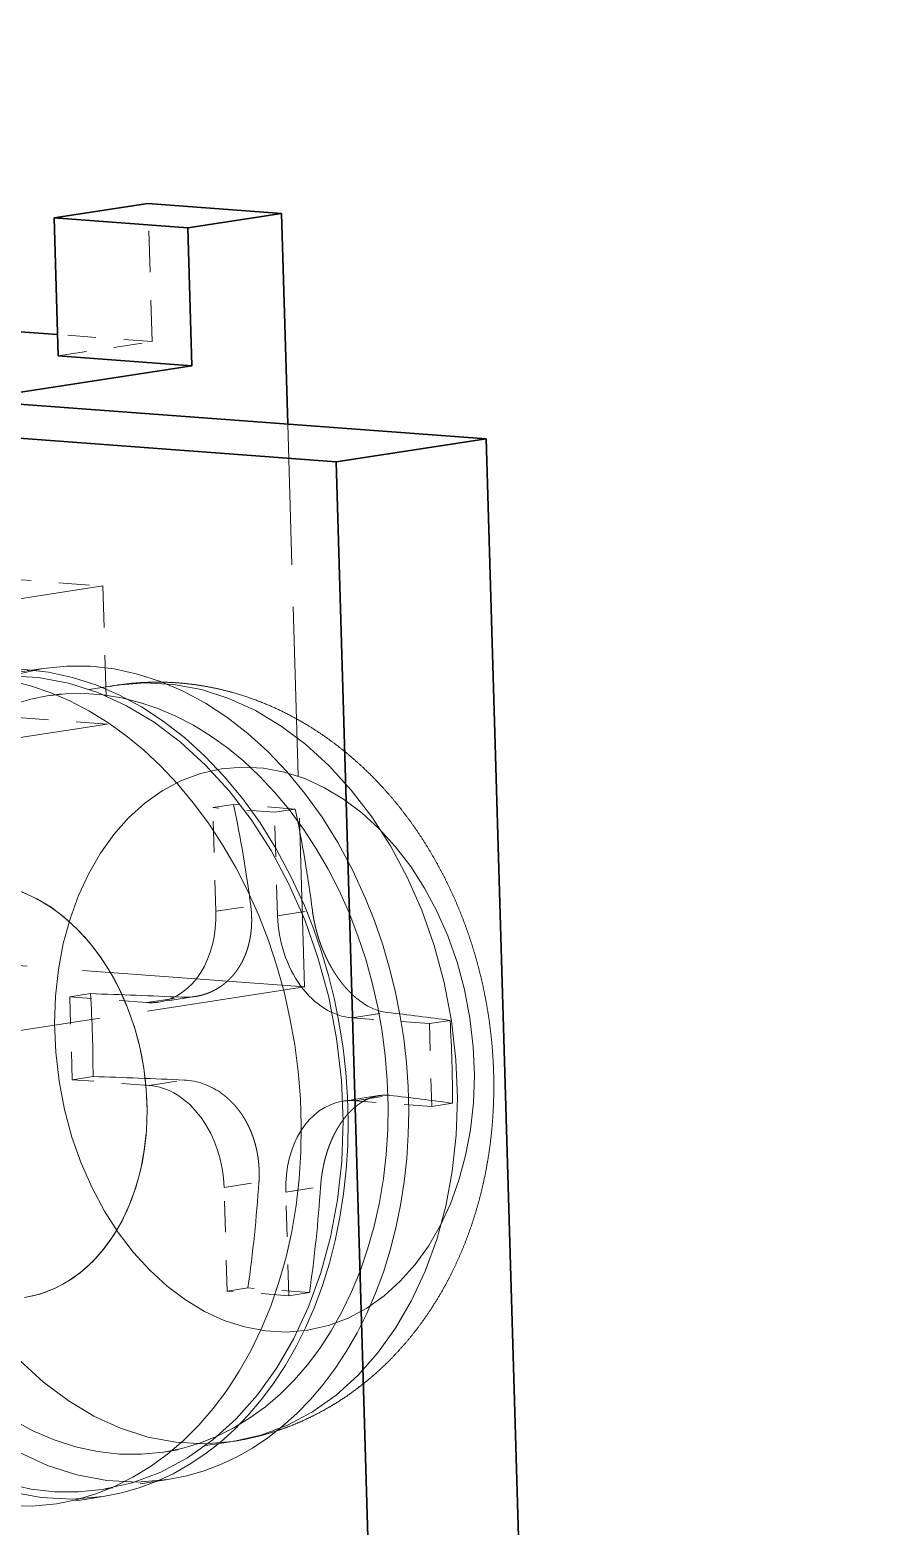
# Model space of a CAD drawing. Extents: x 23 to 417, y 3 to 294.
# Drawn here: x 384.61 to 387.7, y 150.92 to 156.29 of the extents above; entities that cross this region are included whole.
import ezdxf

# ---------------------------------------------------------------- set-up
doc = ezdxf.new("R2010")
doc.units = 0
doc.linetypes.add('DASHED', pattern=[15, 12, -3])
doc.layers.get('0').update_dxf_attribs({"lineweight": 13})

# ---------------------------------------------------------------- blocks, each defined once
blk = doc.blocks.new('BLOCK3535')
at = {"color": 7, "lineweight": 35}
for p, q in [((28.4978240006069, 47.92945015686549), (67.97748894524264, 44.98957594307431)), ((27.53092913855069, 47.75549447714967), (66.89917676755569, 44.82391701292947)), ((70.873595123726, -52.83130942514593), (67.97748894524264, 44.9895759430743)), ((69.79528294603904, -52.99696835529077), (66.89917676755567, 44.82391701292946))]:
    blk.add_line(p, q, dxfattribs=at)
at = {"color": 7, "lineweight": 35, "ltscale": 0.01704629520156209}
blk.add_line((64.8739323944764, 46.57841023509135), (65.54787750553074, 46.68194706643187), dxfattribs=at)
at = {"color": 7, "lineweight": 35, "ltscale": 0.02405779924742819}
for p, q in [((64.8739323944764, 46.57841023509134), (65.83358734397758, 46.50694901970029)), ((65.86298943716011, 45.51384358449188), (64.90333448765892, 45.58530479988293))]:
    blk.add_line(p, q, dxfattribs=at)
at = {"color": 7, "lineweight": 35, "ltscale": 0.02483851455557502}
for p, q in [((64.90333448765892, 45.58530479988293), (64.87393239447641, 46.57841023509135)), ((65.86298943716011, 45.51384358449187), (65.8335873439776, 46.50694901970029))]:
    blk.add_line(p, q, dxfattribs=at)
at = {"color": 7, "lineweight": 35, "ltscale": 0.02405779924742889}
blk.add_line((65.54787750553072, 46.68194706643186), (66.50753245503194, 46.61048585104081), dxfattribs=at)
at = {"color": 7, "linetype": 'DASHED', "lineweight": 13, "ltscale": 0.02483851455557466}
blk.add_line((65.57727959871326, 45.68884163122346), (65.54787750553075, 46.68194706643187), dxfattribs=at)
at = {"color": 7, "lineweight": 35, "ltscale": 0.01704629520156279}
blk.add_line((65.83358734397757, 46.50694901970029), (66.50753245503194, 46.61048585104081), dxfattribs=at)
at = {"color": 7, "lineweight": 35, "ltscale": 0.03788589366374961}
blk.add_line((66.5523791214182, 45.0957138291063), (66.50753245503194, 46.61048585104081), dxfattribs=at)
at = {"color": 7, "lineweight": 35, "ltscale": 0.05573012765654674}
blk.add_line((64.89877408753259, 45.73936690439973), (62.67572399504937, 45.90490750997535), dxfattribs=at)
at = {"color": 7, "linetype": 'DASHED', "lineweight": 13, "ltscale": 0.01700960265431128}
blk.add_line((65.57727959871326, 45.68884163122345), (64.89877408753259, 45.73936690439973), dxfattribs=at)
at = {"color": 7, "linetype": 'DASHED', "lineweight": 13, "ltscale": 0.01704629520156209}
blk.add_line((64.90333448765892, 45.58530479988294), (65.57727959871326, 45.68884163122346), dxfattribs=at)
at = {"color": 7, "lineweight": 35, "ltscale": 0.04067424660140687}
blk.add_line((64.25488578069377, 45.26679385547588), (65.86298943716011, 45.51384358449188), dxfattribs=at)
at = {"color": 7, "linetype": 'DASHED', "lineweight": 13, "ltscale": 0.1012097878474693}
blk.add_line((66.67218417685402, 41.0490954138737), (66.5523791214182, 45.0957138291063), dxfattribs=at)
at = {"color": 7, "lineweight": 35, "ltscale": 0.02727407232249939}
blk.add_line((67.97748894524264, 44.98957594307431), (66.8991767675557, 44.82391701292947), dxfattribs=at)
at = {"color": 7, "linetype": 'DASHED', "lineweight": 13, "ltscale": 0.1789860996164048}
blk.add_line((58.14777183712063, 42.84434870989983), (65.22419550319128, 43.9314854389753), dxfattribs=at)
at = {"color": 7, "linetype": 'DASHED', "lineweight": 13, "ltscale": 0.0185059994210984}
for p, q in [((64.48599938819038, 43.98645560466073), (65.22419550319128, 43.9314854389753)), ((65.2535975963738, 42.93838000376689), (64.51540148137289, 42.99335016945233))]:
    blk.add_line(p, q, dxfattribs=at)
at = {"color": 7, "linetype": 'DASHED', "lineweight": 13, "ltscale": 0.02483851455557502}
blk.add_line((65.22419550319128, 43.93148543897531), (65.2535975963738, 42.93838000376689), dxfattribs=at)
at = {"color": 7, "linetype": 'DASHED', "lineweight": 13, "ltscale": 0.0119326111966365}
blk.add_line((64.79408929591901, 43.33891471585711), (64.32231963083962, 43.26643769147677), dxfattribs=at)
at = {"color": 7, "linetype": 'DASHED', "lineweight": 13, "ltscale": 0.01259953045010067}
for p, q in [((65.32261261514883, 43.21775215827051), (64.82447552154461, 43.14122435890081)), ((66.15818368558885, 37.78159351149136), (65.66004659198464, 37.70506571212166))]:
    blk.add_line(p, q, dxfattribs=at)
at = {"color": 7, "linetype": 'DASHED', "lineweight": 13, "ltscale": 0.1789860996164047}
blk.add_line((58.17717393030314, 41.85124327469143), (65.2535975963738, 42.93838000376689), dxfattribs=at)
at = {"color": 7, "linetype": 'DASHED', "lineweight": 13, "ltscale": 0.003768777890188778}
blk.add_line((66.01396425234125, 42.33805078332541), (66.1629672705167, 42.36094181719302), dxfattribs=at)
at = {"color": 7, "linetype": 'DASHED', "lineweight": 13, "ltscale": 0.01110315550867266}
blk.add_line((66.45686420463502, 42.30507000319814), (66.01396425234125, 42.33805078332541), dxfattribs=at)
at = {"color": 7, "linetype": 'DASHED', "lineweight": 13, "ltscale": 0.018628885916681}
for p, q in [((66.03601582222814, 41.59322170691911), (66.01396425234125, 42.33805078332541)), ((66.4789157745219, 41.56024092679183), (66.45686420463501, 42.30507000319814))]:
    blk.add_line(p, q, dxfattribs=at)
at = {"color": 7, "linetype": 'DASHED', "lineweight": 13, "ltscale": 0.01110315550866985}
blk.add_line((66.60586722281036, 42.32796103706574), (66.1629672705167, 42.36094181719303), dxfattribs=at)
at = {"color": 7, "linetype": 'DASHED', "lineweight": 13, "ltscale": 0.003768777890185968}
for p, q in [((66.45686420463502, 42.30507000319814), (66.60586722281036, 42.32796103706575)), ((66.11687157848007, 38.86218176009598), (66.26587459665541, 38.88507279396359)), ((66.55977153077382, 38.8292009799687), (66.70877454894915, 38.85209201383631))]:
    blk.add_line(p, q, dxfattribs=at)
at = {"color": 7, "linetype": 'DASHED', "lineweight": 13, "ltscale": 0.006336406447305987}
for p, q in [((66.03601582222814, 41.59322170691911), (66.28653302237751, 41.63170816030281)), ((65.55749205168624, 40.34067633403522), (65.80800925183561, 40.37916278741891)), ((66.5377199608869, 39.57403005637502), (66.78823716103628, 39.61251650975872))]:
    blk.add_line(p, q, dxfattribs=at)
at = {"color": 7, "linetype": 'DASHED', "lineweight": 13, "ltscale": 0.006336397671918004}
blk.add_line((66.47892463395294, 41.56024023075065), (66.72944148715715, 41.59872663083385), dxfattribs=at)
at = {"color": 7, "linetype": 'DASHED', "lineweight": 13, "ltscale": 0.1332431958319103}
blk.add_line((66.67218417685402, 41.0490954138737), (61.35717214884744, 41.44488060680881), dxfattribs=at)
at = {"color": 7, "linetype": 'DASHED', "lineweight": 13, "ltscale": 0.1142101778504678}
blk.add_line((62.15675193278989, 40.35539864389222), (66.67218417685402, 41.0490954138737), dxfattribs=at)
at = {"color": 7, "linetype": 'DASHED', "lineweight": 13, "ltscale": 0.003768712560327141}
blk.add_line((64.9861933716366, 40.97774321634103), (65.13519380691997, 41.00063385340413), dxfattribs=at)
at = {"color": 7, "linetype": 'DASHED', "lineweight": 13, "ltscale": 0.01387977715581706}
for p, q in [((65.53985153082908, 40.93651476752446), (64.9861933716366, 40.97774321634103)), ((67.56990192002337, 40.78534598733703), (67.01624376083089, 40.8265744361536)), ((65.55749205168627, 40.34067633403522), (65.00383389249379, 40.38190478285178)), ((67.58754244088055, 40.18950755384778), (67.03388428168807, 40.23073600266435))]:
    blk.add_line(p, q, dxfattribs=at)
at = {"color": 7, "linetype": 'DASHED', "lineweight": 13, "ltscale": 0.01490248777048304}
for p, q in [((65.00383389249379, 40.38190478285178), (64.9861933716366, 40.97774321634103)), ((67.58754244088054, 40.18950755384778), (67.56990192002336, 40.78534598733703))]:
    blk.add_line(p, q, dxfattribs=at)
at = {"color": 7, "linetype": 'DASHED', "lineweight": 13, "ltscale": 0.006336407186093458}
for p, q in [((65.53985153082908, 40.93651476752446), (65.79036876018728, 40.97500122539547)), ((67.01624376083089, 40.8265744361536), (67.26676099018908, 40.8650608940246))]:
    blk.add_line(p, q, dxfattribs=at)
at = {"color": 7, "linetype": 'DASHED', "lineweight": 13, "ltscale": 0.006601186896492413}
blk.add_line((65.88649096140583, 40.97990457773676), (65.62550535766323, 40.93980988797628), dxfattribs=at)
at = {"color": 7, "linetype": 'DASHED', "lineweight": 13, "ltscale": 0.003768712560330004}
blk.add_line((67.56990192002334, 40.78534598733704), (67.71890235530682, 40.80823662440015), dxfattribs=at)
at = {"color": 7, "linetype": 'DASHED', "lineweight": 13, "ltscale": 0.003768711805104041}
blk.add_line((65.00383389249379, 40.38190478285178), (65.15283429791853, 40.40479541532777), dxfattribs=at)
at = {"color": 7, "linetype": 'DASHED', "lineweight": 13, "ltscale": 0.006596900087878046}
blk.add_line((67.20904654416239, 40.26751053424061), (66.94823042540688, 40.22744187531094), dxfattribs=at)
at = {"color": 7, "linetype": 'DASHED', "lineweight": 13, "ltscale": 0.006336397581652722}
blk.add_line((67.03388463451319, 40.2307240853991), (67.28440148414865, 40.26921048493405), dxfattribs=at)
at = {"color": 7, "linetype": 'DASHED', "lineweight": 13, "ltscale": 0.003768711805103338}
blk.add_line((67.58754244088055, 40.18950755384778), (67.73654284630527, 40.21239818632377), dxfattribs=at)
at = {"color": 7, "linetype": 'DASHED', "lineweight": 13, "ltscale": 0.006336397611742086}
blk.add_line((66.09481114988057, 39.6070115082773), (66.34532800070565, 39.64549790799499), dxfattribs=at)
at = {"color": 7, "linetype": 'DASHED', "lineweight": 13, "ltscale": 0.01862888591668135}
blk.add_line((66.11687157848006, 38.86218176009598), (66.09482000859317, 39.6070108365023), dxfattribs=at)
at = {"color": 7, "linetype": 'DASHED', "lineweight": 13, "ltscale": 0.01862888591668137}
blk.add_line((66.55977153077382, 38.8292009799687), (66.5377199608869, 39.57403005637502), dxfattribs=at)
at = {"color": 7, "linetype": 'DASHED', "lineweight": 13, "ltscale": 0.01110315550867195}
blk.add_line((66.5597715307738, 38.8292009799687), (66.11687157848006, 38.86218176009598), dxfattribs=at)
at = {"color": 7, "linetype": 'DASHED', "lineweight": 13, "ltscale": 0.01110315550866988}
blk.add_line((66.70877454894915, 38.8520920138363), (66.2658745966555, 38.8850727939636), dxfattribs=at)
at = {"color": 7, "linetype": 'DASHED', "lineweight": 13, "ltscale": 0.01193261119663645}
blk.add_line((65.69043281761024, 37.50737535516535), (65.21866315253085, 37.43489833078502), dxfattribs=at)
at = {"color": 7, "linetype": 'DASHED', "lineweight": 13, "ltscale": 0.008523147600780722}
blk.add_line((65.22625743010704, 37.38549056743318), (64.88928487457989, 37.33372215176291), dxfattribs=at)
at = {"color": 7, "linetype": 'DASHED', "lineweight": 13}
for centre, radius, start, end in [((56.96593820689807, 40.42791628535808), 9.39799218486737, 7.359238943130089, 11.86962038299102), ((57.4088381593245, 40.39493550525189), 9.397992184733148, 7.359238943106178, 11.86962038303155), ((63.94880556183249, 2.256899997042055), 38.76188341684795, 87.27687214964989, 88.24606979238543), ((55.2675133825732, 40.41044526148659), 9.88531860788128, 359.967253232614, 3.422798282749495), ((65.81419378966318, 41.45535292270678), 0.4809219894494133, 267.1603453067703, 278.6462211342007), ((67.32853342814033, 41.27953036436207), 0.4195591893536681, 229.5187684591916, 261.5226912622492), ((65.87199328467001, 27.92388812932687), 13.01608181834757, 81.84249710087163, 83.84854718142783), ((57.85122193098439, 40.2180480324831), 9.88531860785683, 359.9672532326109, 3.422798282754953), ((63.96644606973064, 1.661061792049068), 38.76188318335721, 87.27687215728079, 88.2460698068087), ((65.78195833595188, 39.88204522823751), 0.4978798710217655, 55.28588651427143, 87.00015909091154), ((67.25320103974933, 39.98219328654725), 0.2887102601897863, 83.79597544125136, 98.79706846043479), ((65.88963378805627, 27.32804982917413), 13.01608168005657, 81.84249706870112, 83.84854716778877), ((55.98709397553392, 40.34349234217856), 10.38173221647981, 351.9244100984814, 356.1449251634666), ((56.42999392782369, 40.31051156205169), 10.38173221648383, 351.9244100984821, 356.1449251634659)]:
    blk.add_arc(centre, radius, start, end, dxfattribs=at)
for centre, major_axis, ratio, start_param, end_param in [((65.74039459228516, 40.49967193603516), (-0.4175779521465302, 2.718111276626587), 0.7314903361233864, 1.903593078563412, 8.186778385742997), ((64.77049255371094, 40.35066986083984), (-0.4555395841598511, 2.965212345123291), 0.7314903361233864, 5.045185732153207, 6.283289708754298), ((65.24226379394531, 40.42314529418945), (-0.447949081659317, 2.915803909301758), 0.7314903361233865, 5.045185732153207, 6.283289708754301), ((64.43351745605469, 40.29890060424805), (-0.4555395841598511, 2.965212345123291), 0.7314903361233864, 3.141697055164505, 6.283289708754299), ((64.77049255371094, 40.35066986083984), (-0.447949081659317, 2.915803909301758), 0.7314903361233865, 3.141697055164509, 6.283289708754301), ((64.77049255371094, 40.35066986083984), (-0.4555395841598511, 2.965212345123291), 0.7314903361233864, 0.0001044015747119771, 3.141697055164505), ((65.24226379394531, 40.42314529418945), (-0.447949081659317, 2.915803909301758), 0.7314903361233865, 0.0001044015747150995, 3.141697055164506), ((65.24226379394531, 40.42314529418945), (-0.4175779521465302, 2.718111276626587), 0.7314903361233864, 3.141697055164504, 6.283289708754303), ((65.24226379394531, 40.42314529418945), (-0.4175779521465302, 2.718111276626587), 0.7314903361233864, 0.0001044015747157982, 1.903593078563413), ((66.38504028320312, 40.59870910644531), (-0.3100200295448303, 2.017991781234741), 0.7314903361233863, 1.903593078563416, 8.186778385743002), ((64.43351745605469, 40.29890060424805), (0.2277697920799255, -1.482606172561646), 0.731490336123387, 6.283072887356823, 9.424665540946613), ((64.43351745605469, 40.29890060424805), (-0.2277697920799255, 1.482606172561646), 0.7314903361233862, 3.141697055164505, 6.283289708754299), ((64.77049255371094, 40.35066986083984), (-0.4555395841598511, 2.965212345123291), 0.7314903361233864, 3.141697055164505, 5.045185732153207), ((65.24226379394531, 40.42314529418945), (-0.447949081659317, 2.915803909301758), 0.7314903361233865, 3.141697055164509, 5.045185732153207), ((65.51927185058594, 41.6317024230957), (-0.1062925681471825, 0.6918828487396239), 0.7314903361233863, 3.141480233658315, 4.545185749606415), ((66.99565887451172, 41.52176284790039), (-0.1062925681471825, 0.6918828487396239), 0.7314903361233863, 1.403593130923262, 2.974389492624779), ((65.51927185058594, 41.6317024230957), (-0.1062925681471825, 0.6918828487396239), 0.7314903361233863, 2.974389492624799, 3.141480233658315), ((65.57807159423828, 39.64548873901367), (-0.1062925681471825, 0.6918828487396239), 0.7314903361233863, 4.545185749606415, 6.115982233481055), ((67.0544662475586, 39.53554916381836), (-0.1062925681471825, 0.6918828487396239), 0.7314903361233863, 6.115982058948108, 6.283072887336925), ((67.0544662475586, 39.53554916381836), (-0.1062925681471825, 0.6918828487396239), 0.7314903361233863, 6.283072887336925, 7.686778438102849), ((65.24226379394531, 40.42314529418945), (-0.4175779521465302, 2.718111276626587), 0.7314903361233864, 1.903593078563415, 3.141697055164504), ((64.77049255371094, 40.35066986083984), (-0.447949081659317, 2.915803909301758), 0.7314903361233865, 1.903593078563415, 3.141697055164509), ((64.43351745605469, 40.29890060424805), (-0.4555395841598511, 2.965212345123291), 0.7314903361233864, 1.903593078563414, 3.141697055164505)]:
    blk.add_ellipse(centre, major_axis=major_axis, ratio=ratio, start_param=start_param, end_param=end_param, dxfattribs=at)
for points, degree, knots in [([(65.32261261514884, 43.21775215827051), (65.33025777287212, 43.21892684754305), (65.3676475437607, 43.22444798144046), (65.43507206879602, 43.23238981796674), (65.52508288077212, 43.2387681368397), (65.61532347568885, 43.24096236531788), (65.68287804863931, 43.23947926787686), (65.74820463128651, 43.23617114398816), (65.8113173527542, 43.2312664611182), (65.89462885402969, 43.22122431598211), (65.97751015817903, 43.20767421678505), (66.06272204857638, 43.19006255420863), (66.16192836807843, 43.16500958835958), (66.27434377736432, 43.13004854464478), (66.39053493011286, 43.08585162471471), (66.49887533496221, 43.03745648169988), (66.60215961691077, 42.98477705331796), (66.69469381215822, 42.93128517578068), (66.77703220673237, 42.87858316758874), (66.84749039822495, 42.82975738860991), (66.91626816087297, 42.77833286104939), (66.98020771788595, 42.72689850048882), (67.03953859658611, 42.67592074007991), (67.09970675098577, 42.62105361411719), (67.16318127769608, 42.55918771946205), (67.22663828073175, 42.49263857935102), (67.2853429072942, 42.42676289369245), (67.33958482280093, 42.36195640975959), (67.39192949650433, 42.29539184238757), (67.44219503515845, 42.22736292865803), (67.49038012204184, 42.15796654595378), (67.53648697500843, 42.0872940270171), (67.5806462493209, 42.01520551800091), (67.62189719335467, 41.9434168940266), (67.66037625785171, 41.87209772244972), (67.69777863523943, 41.79832343418131), (67.73470886388776, 41.72034341493114), (67.7587908217408, 41.66554440584488), (67.77045582338931, 41.63796062455077)], 3, [0, 0, 0, 0, 0.02320454324406371, 0.1133845319676888, 0.2035882557060304, 0.2938193288731681, 0.3840921350491564, 0.406218480094079, 0.4900498759524979, 0.5739353135623317, 0.6578902623996097, 0.7419201854511119, 0.8348988073572481, 0.964751989043667, 1.094858808998664, 1.207602514827025, 1.320568489530244, 1.442539745619251, 1.528086404890934, 1.6137892996365, 1.699648596814457, 1.785663376179939, 1.859916055004972, 1.934284563590321, 2.029915381793244, 2.12576242798527, 2.210086224972717, 2.294585467858553, 2.379254422370112, 2.464089373358084, 2.548301704002403, 2.632672827459036, 2.717202922762092, 2.801884201223462, 2.881029604589984, 2.960288512184198, 3.050000015994818, 3.139840794533423, 3.139840794533423, 3.139840794533423, 3.139840794533423]), ([(65.88649096140583, 40.97990457773677), (65.94411578475214, 40.98876135990896), (65.97997282570736, 41.00358404538038), (66.00839741987606, 41.01493462300232), (66.08916745274021, 41.05897720686843), (66.14007353139294, 41.10753051219593), (66.16826424875319, 41.13886036970032), (66.2078768606566, 41.19339292683181), (66.24150868432795, 41.26354335374848), (66.25200457751009, 41.28905353533934), (66.26689150263326, 41.33151186693726), (66.27942497518504, 41.38606165560263), (66.28325331968692, 41.40595920530904), (66.29002352773868, 41.44941691778033), (66.29369407689477, 41.50578817446836), (66.29415645110711, 41.54118640449632), (66.29318405297417, 41.58031849937205), (66.28652381196144, 41.63170877804632)], 5, [0, 0, 0, 0, 0, 0, 1.41529209762593, 1.41529209762593, 1.41529209762593, 4.156495288656131, 4.156495288656131, 4.156495288656131, 5.509045690812239, 5.509045690812239, 5.509045690812239, 6.188108749853045, 6.188108749853045, 6.188108749853045, 6.86521360129897, 6.86521360129897, 6.86521360129897, 6.86521360129897, 6.86521360129897, 6.86521360129897]), ([(67.77045582338931, 41.63796062455077), (67.7814209743783, 41.61203177388609), (67.80268250925178, 41.55985727385361), (67.83254715244384, 41.48074460296428), (67.86039238600385, 41.40079828357713), (67.88618669414919, 41.32014615582207), (67.90992418704977, 41.23885576693214), (67.93159888328194, 41.15699533212977), (67.95121828367485, 41.07456667964392), (67.96876731998775, 40.99165522528828), (67.9842371390454, 40.90832651096657), (67.99761901967068, 40.82464636682787), (68.00890631973698, 40.74066152443413), (68.0180918539392, 40.65641280624525), (68.0251637885826, 40.57196571284628), (68.03011050125141, 40.4873854268093), (68.0329206098873, 40.40276385688929), (68.03358571519266, 40.31809410355387), (68.03209056790479, 40.23344337348138), (68.02842002584379, 40.14887808306503), (68.02256694885793, 40.06453893773354), (68.01286761963237, 39.96319427507184), (67.99896903135763, 39.85683074855626), (67.98016079656644, 39.74575646679058), (67.96117352265173, 39.65225809959257), (67.94058731326179, 39.5646778285994), (67.91892198714507, 39.48295634520888), (67.8949667152854, 39.40204178497424), (67.8686316363971, 39.32175133668489), (67.83988662132552, 39.2421738075796), (67.80870312460019, 39.1634037593215), (67.7751757505024, 39.08578847273636), (67.74071713913082, 39.0124185636819), (67.70564787203429, 38.94321683260371), (67.66674791740056, 38.87159462845819), (67.62182147792524, 38.79506035718806), (67.57183197880585, 38.71692676819098), (67.52090479925036, 38.64348719150003), (67.46939772248538, 38.57461414728597), (67.41551308408246, 38.50778211473749), (67.36092141128186, 38.44498239133031), (67.30823648181934, 38.3886097128167), (67.25800142946441, 38.33824991541881), (67.20880451852628, 38.29186296877108), (67.15825293765906, 38.24707496351645), (67.09602160837301, 38.19532675819198), (67.02106830459164, 38.13804944578438), (66.94279882416882, 38.08438899054397), (66.87327049396578, 38.04098846984083), (66.81237622509602, 38.00578781954758), (66.74923616315917, 37.97218756016292), (66.6838502304774, 37.94038041061287), (66.61739112375408, 37.91100261925234), (66.55144760286592, 37.88470483241171), (66.48087252211062, 37.85944027759222), (66.40556580602814, 37.83574438721284), (66.32388645507358, 37.81388987509916), (66.24140585773745, 37.79562934521226), (66.18596964771038, 37.78586286842882), (66.15818368558885, 37.78159351149137)], 3, [0, 0, 0, 0, 0.08445139363635289, 0.1690053070715204, 0.2536558486247696, 0.3383941701289845, 0.4230071271071545, 0.507684541899883, 0.5924111488705817, 0.6771744752921796, 0.761902900173926, 0.8466422430351709, 0.9313781955646993, 1.016096264241406, 1.100859682558408, 1.185579589638337, 1.270243878859462, 1.354837270763462, 1.439569393368175, 1.524207777096035, 1.60874413304193, 1.693165623815249, 1.829601193328377, 1.930435629204205, 2.031078581370364, 2.115767409758917, 2.2003031251552, 2.284677701705892, 2.368890700808779, 2.453764040735649, 2.538469525525729, 2.623004955623418, 2.707364867090712, 2.781604920777969, 2.855715637527704, 2.951845774413179, 3.047777277280472, 3.133915551135701, 3.219899596208907, 3.305729204278481, 3.391405298342649, 3.469473672722925, 3.53716100608907, 3.604767019869638, 3.672293237874894, 3.739742338046464, 3.847538690880422, 3.955162908066138, 4.024301038486628, 4.09338244977205, 4.166130579911963, 4.238825366350616, 4.31146979174165, 4.384070184912647, 4.451757462859211, 4.536310528421825, 4.62083339160882, 4.705336994287191, 4.789659661387362, 4.789659661387362, 4.789659661387362, 4.789659661387362]), ([(67.05579339566333, 40.95998091484415), (67.01779683404811, 40.99025492247961), (66.98765641640301, 41.02065341611065), (66.96163373160863, 41.0496058049291), (66.91051337220466, 41.11397477561359), (66.86354407343222, 41.19012989333117), (66.84325954516112, 41.22809881787978), (66.81344937008802, 41.28689232893618), (66.78144772703173, 41.37613198081864), (66.7753360820077, 41.39430009859614), (66.76211500698719, 41.43658438725247), (66.74876725600384, 41.48900616985126), (66.74217472553809, 41.51852361461097), (66.73522073427227, 41.55413408892731), (66.72944148715715, 41.59872663083387)], 5, [0, 0, 0, 0, 0, 0, 2.263422324627849, 2.263422324627849, 2.263422324627849, 4.569387669629409, 4.569387669629409, 4.569387669629409, 5.139515520031976, 5.139515520031976, 5.139515520031976, 5.727055274532078, 5.727055274532078, 5.727055274532078, 5.727055274532078, 5.727055274532078, 5.727055274532078]), ([(66.06555820046228, 40.29139996392404), (66.10871991714818, 40.26194493426296), (66.14145651432503, 40.23194429037394), (66.16908391780247, 40.20320030687841), (66.22148317486815, 40.13906177337788), (66.26555993206505, 40.06248684680031), (66.28344644308184, 40.02398273942987), (66.30889143905125, 39.96454546861143), (66.3299157655695, 39.87365616501219), (66.33367425402018, 39.85505779528165), (66.34104845730586, 39.81187726123193), (66.34614136086742, 39.75820103011792), (66.34779333632952, 39.72788161406753), (66.3484132428132, 39.69125865444288), (66.34532800070562, 39.64549790799501)], 5, [0, 0, 0, 0, 0, 0, 2.263889962196045, 2.263889962196045, 2.263889962196045, 4.567504522035295, 4.567504522035295, 4.567504522035295, 5.137017968364714, 5.137017968364714, 5.137017968364714, 5.724164505397489, 5.724164505397489, 5.724164505397489, 5.724164505397489, 5.724164505397489, 5.724164505397489]), ([(67.20904654416242, 40.26751053424062), (67.16267335540255, 40.26038230236824), (67.1325840968431, 40.24637258102437), (67.1087817925297, 40.23588819381105), (67.03859301415943, 40.19352026203138), (66.99092251522832, 40.14554157244671), (66.96368972452149, 40.11435004728243), (66.92372005179898, 40.05981060091489), (66.88577592625083, 39.98912873248491), (66.87331468104247, 39.9633547132789), (66.85458382769357, 39.92037712028934), (66.83563654347891, 39.86500219213217), (66.82929679630985, 39.84477380278311), (66.81664550295167, 39.80040719990286), (66.8042079739773, 39.7427556561969), (66.79775478999792, 39.70603675192479), (66.79183296076658, 39.66572303089977), (66.78824566638475, 39.61251575932054)], 5, [0, 0, 0, 0, 0, 0, 1.410028854494933, 1.410028854494933, 1.410028854494933, 4.149318461747629, 4.149318461747629, 4.149318461747629, 5.502285852815668, 5.502285852815668, 5.502285852815668, 6.181874153931266, 6.181874153931266, 6.181874153931266, 6.86456537135944, 6.86456537135944, 6.86456537135944, 6.86456537135944, 6.86456537135944, 6.86456537135944])]:
    blk.add_open_spline(points, degree=degree, knots=knots, dxfattribs=at)

msp = doc.modelspace()

# ---------------------------------------------------------------- block references
at = {"lineweight": 0, "xscale": 0.5, "yscale": 0.5, "zscale": 0.5}
msp.add_blockref('BLOCK3535', (352.2651613420396, 132.3302548485801), dxfattribs=at)

doc.saveas('drawing.dxf')
